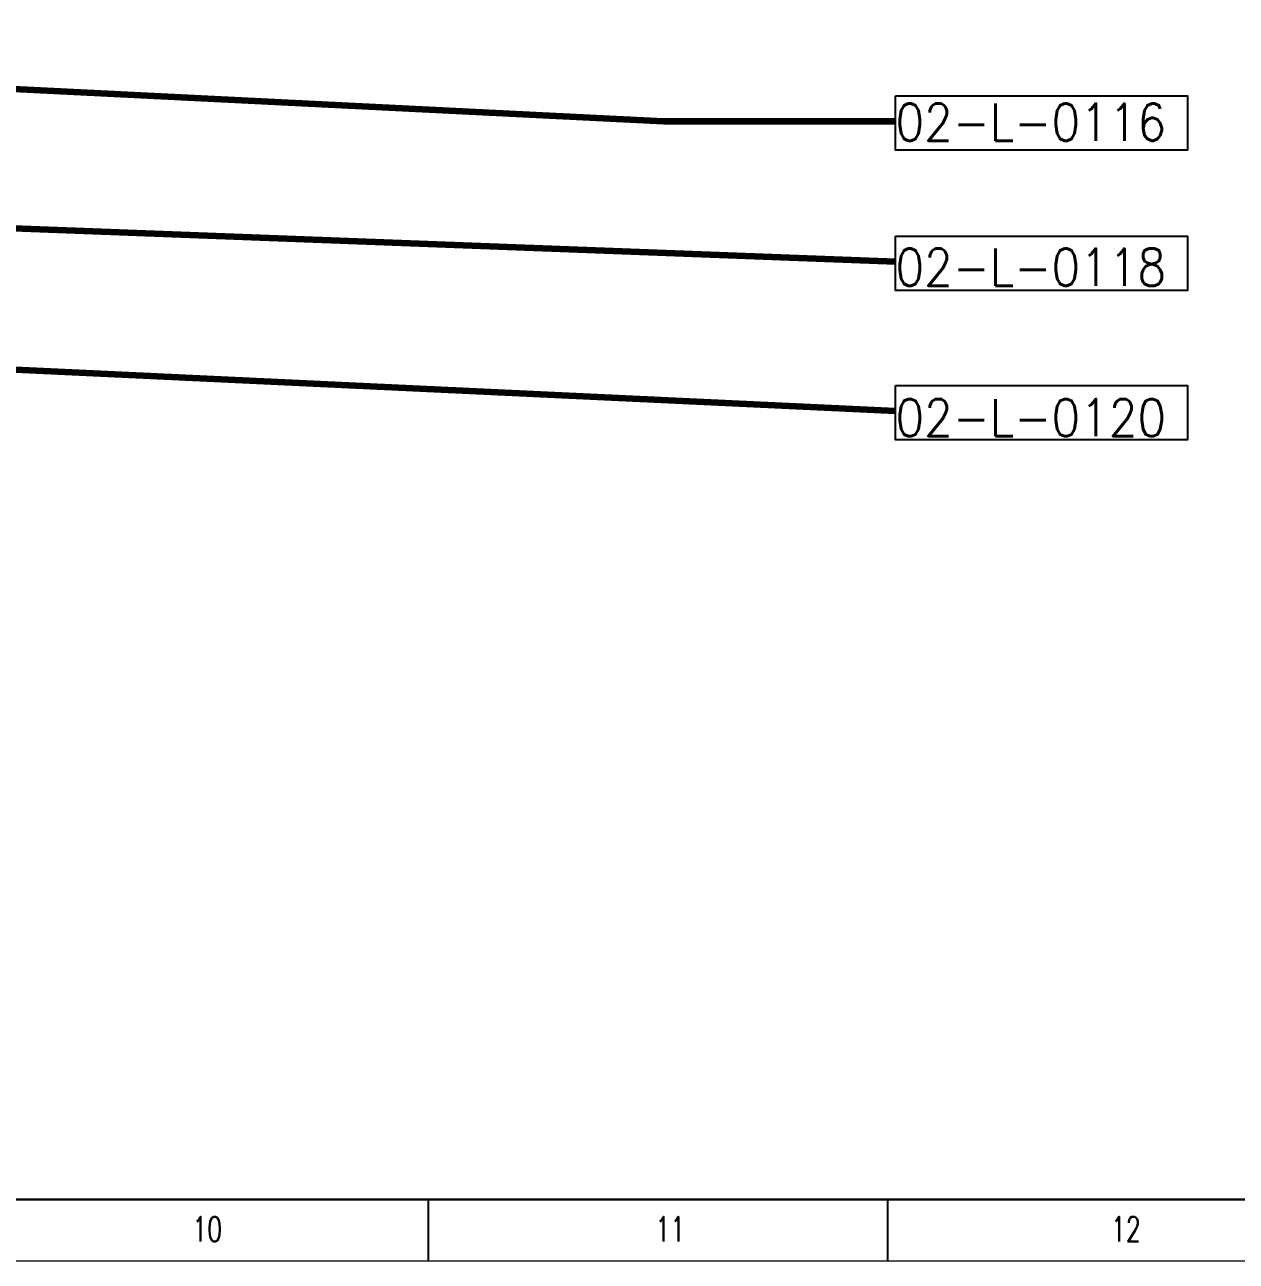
# Model space of a CAD drawing. Header units: inches. Extents: x 19 to 689223, y 34 to 210034.
# Drawn here: x 561533 to 610496, y 34 to 50010 of the extents above; entities that cross this region are included whole.
import ezdxf

# ---------------------------------------------------------------- set-up
doc = ezdxf.new("R2010")
doc.units = ezdxf.units.IN
doc.header["$MEASUREMENT"] = 0
doc.layers.add('_Auto', color=7, linetype='Continuous')
doc.layers.add('Default', color=7, linetype='Continuous')
doc.styles.add('HZTXT', font='txt_qlt.shx', dxfattribs={"width": 0.7, "bigfont": 'hztxt.shx'})
doc.styles.get("Standard").update_dxf_attribs({"font": 'arial.ttf'})
doc.styles.add('TEG BORDER', font='txt_qlt.shx', dxfattribs={"width": 0.7, "bigfont": 'hztxt.shx'})
doc.dimstyles.new('ANSI_L', dxfattribs={"dimtxt": 0.18, "dimasz": 0.18, "dimexe": 0.18, "dimexo": 0.0625, "dimgap": 0.09, "dimtad": 0, "dimtih": 1, "dimtoh": 1, "dimdec": 4, "dimzin": 0, "dimdsep": 46, "dimtxsty": 'Standard', "dimcen": 0.09, "dimadec": 0, "dimazin": 0, "dimtfac": 1, "dimtdec": 4, "dimtofl": 0, "dimtmove": 0, "dimatfit": 3, "dimfxl": 1, "dimtolj": 1, "dimtzin": 0, "dimarcsym": 0})
doc.dimstyles.new('IED-Dimension-Metric_L', dxfattribs={"dimtxt": 0.18, "dimasz": 0.18, "dimexe": 0.18, "dimexo": 0.0625, "dimgap": 0.09, "dimtad": 0, "dimtih": 1, "dimtoh": 1, "dimdec": 4, "dimzin": 0, "dimdsep": 46, "dimtxsty": 'Standard', "dimcen": 0.09, "dimadec": 0, "dimazin": 0, "dimtfac": 1, "dimtdec": 4, "dimtofl": 0, "dimtmove": 0, "dimatfit": 3, "dimfxl": 1, "dimtolj": 1, "dimtzin": 0, "dimarcsym": 0})

# ---------------------------------------------------------------- blocks, each defined once
blk = doc.blocks.new('TEG BORDER A2')
at = {"linetype": 'Continuous'}
blk.add_line((5, 5), (489, 5), dxfattribs=at)
for p, q in [((371.25, 0), (371.25, 5)), ((408.375, 0), (408.375, 5))]:
    blk.add_line(p, q)
at = {"color": 5, "lineweight": 15}
blk.add_lwpolyline([(0, 420), (594, 420), (594, 0), (0, 0)], close=True, dxfattribs=at)
blk.add_lwpolyline([(5, 415), (589, 415), (589, 5), (5, 5)], close=True)
at = {"char_height": 2, "width": 2, "attachment_point": 7, "style": 'TEG BORDER'}
for s, insert in [('\\pi2.2204e-016;10', (352.172, 1.593)), ('\\pi0.3;11', (389.297, 1.593)), ('\\pi2.2204e-016;12', (426.422, 1.593))]:
    blk.add_mtext(s, dxfattribs=dict(at, insert=insert))

msp = doc.modelspace()

# ---------------------------------------------------------------- linework, layer by layer
at = {"layer": '_Auto', "color": 7, "linetype": 'Continuous'}
for points in [[(596721.8965, 47139.4434), (608530.9858, 47139.4434), (608530.9858, 44944.3214), (596721.8965, 44944.3214)], [(596721.8965, 41463.5717), (608530.9858, 41463.5717), (608530.9858, 39268.4498), (596721.8965, 39268.4498)], [(596721.8965, 35429.1308), (608530.9858, 35429.1308), (608530.9858, 33234.0089), (596721.8965, 33234.0089)]]:
    msp.add_lwpolyline(points, close=True, dxfattribs=at)

# ---------------------------------------------------------------- block references
at = {"xscale": 499.99999983125, "yscale": 499.99999983125, "zscale": 499.99999983125}
msp.add_blockref('TEG BORDER A2', (392223.4951, 34.1456), dxfattribs=at)

# ---------------------------------------------------------------- texts
at = {"layer": '_Auto', "color": 7, "style": 'HZTXT', "width": 0.9}
for s, p in [('02-L-0116', (596721.8965, 45323.9469)), ('02-L-0118', (596721.8965, 39460.5415)), ('02-L-0120', (596721.8965, 33381.9944))]:
    msp.add_text(s, height=1500, dxfattribs=at).set_placement(p)

# ---------------------------------------------------------------- leaders
at = {"layer": '_Auto', "color": 136, "linetype": 'Continuous'}
for points in [[(539157.1824, 42626.4796), (596721.8965, 40440.7582)], [(530313.9646, 37520.8454), (596721.8965, 34406.3173)]]:
    msp.add_leader(points, dimstyle='ANSI_L', override={"dimscale": 1, "dimtxt": 3.175, "dimasz": 3000, "dimgap": 1.5875, "dimtad": 0, "dimlwd": 65535}, dxfattribs=at)
at = {"layer": 'Default', "color": 136, "linetype": 'Continuous'}
msp.add_leader([(547476.3705, 48098.5975), (587346.8965, 46116.6298), (596721.8965, 46116.6298)], dimstyle='IED-Dimension-Metric_L', override={"dimscale": 1, "dimtxt": 2.5, "dimasz": 3000, "dimgap": 2.5, "dimtad": 1, "dimlwd": 65535}, dxfattribs=at)
msp.add_leader([(547476.3705, 48098.5975), (587346.8965, 46116.6298), (596721.8965, 46116.6298)], dimstyle='IED-Dimension-Metric_L', override={"dimscale": 1, "dimtxt": 2.5, "dimasz": 3000, "dimgap": 2.5, "dimtad": 1, "dimlwd": 65535}, dxfattribs=at)

doc.saveas('drawing.dxf')
